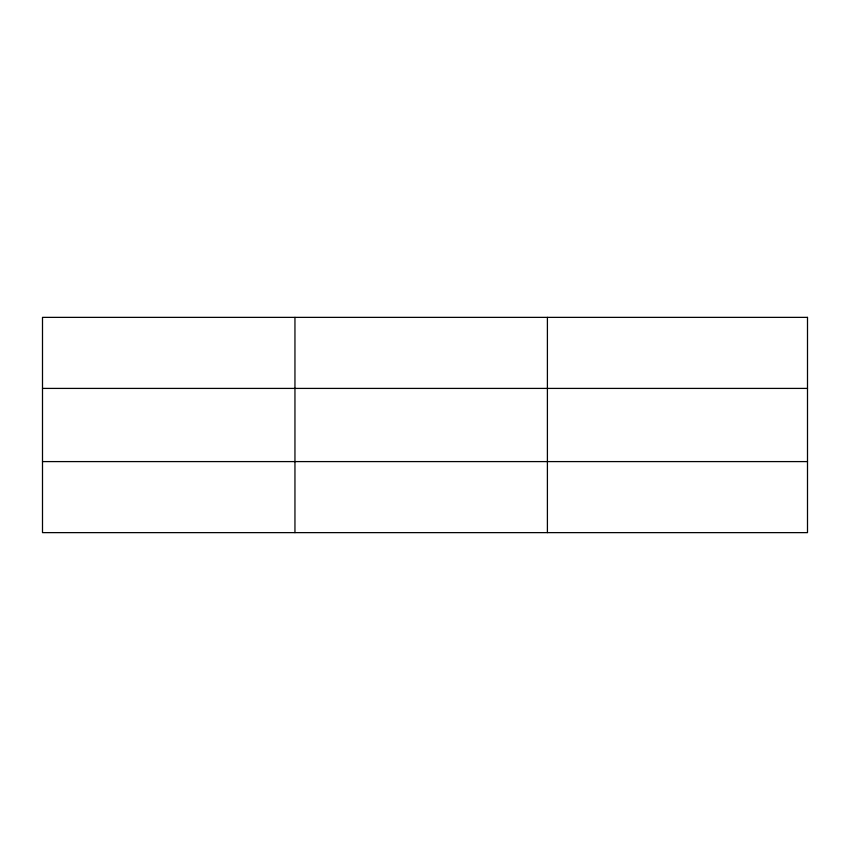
<?xml version="1.0" encoding="UTF-8"?>
<svg xmlns="http://www.w3.org/2000/svg" width="850" height="850" viewBox="0 0 850 850"><rect width="100%" height="100%" fill="white"/><g stroke="black" fill="none" stroke-linecap="round" stroke-linejoin="round"><path stroke-width="1.27" d="M294.95 317.369L294.95 532.631M547.4 317.369L547.4 532.631M42.5 388.408L807.5 388.408M42.5 461.592L807.5 461.592M807.5 317.369L807.5 532.631L42.5 532.631L42.5 317.369L807.5 317.369"/></g></svg>
